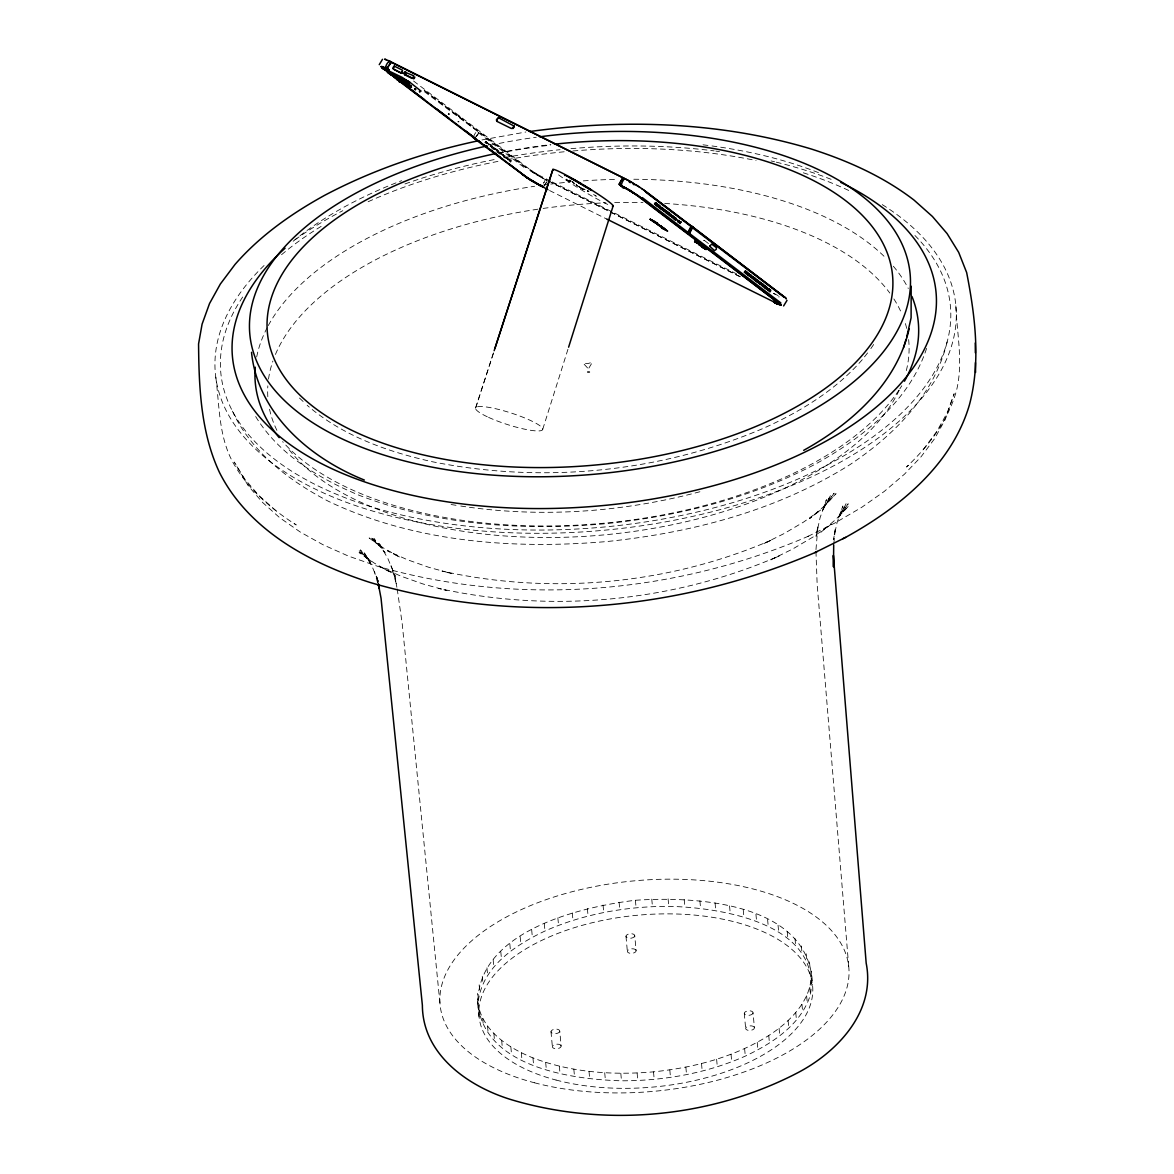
<?xml version="1.0" encoding="UTF-8"?>
<svg xmlns="http://www.w3.org/2000/svg" width="1174" height="1174" viewBox="0 0 1174 1174"><rect width="100%" height="100%" fill="white"/><g stroke="black" fill="none" stroke-linecap="round" stroke-linejoin="round"><path stroke-width="0.75" stroke-dasharray="5 3.75" d="M815.959 551.325L817.148 584.3L848.743 966.672M815.974 549.608L818.014 525.262L816.062 536.269L820.112 517.617L826.437 499.669L822.167 511.365L830.708 495.179L824.016 507.271L834.127 493.197L824.808 505.656L836.049 493.682L823.899 506.405L809.561 518.615L820.949 509.839L803.574 522.078L784.203 533.51L763.012 544.032L772.228 539.732C669.224 584.447 551.575 595.379 441.982 571.063L451.623 573.572L428.642 567.247L407.261 559.675L387.684 550.944L400.305 557.43L383.707 548.17L369.135 537.971L382.24 547.627L370.514 537.178L382.915 549.124L373.831 538.514L385.101 552.837L378.468 542.168L387.904 558.619L395.227 576.185L391.015 565.765L396.445 584.256L394.303 573.734L396.885 587.264M449.055 114.436L449.04 113.702L449.128 114.568M458.858 121.7L457.919 121.847M494.034 149.7L494.313 147.586L492.508 148.173M496.074 151.123L497.057 149.773L497.35 151.123M503.837 157.023L505.069 155.746L505.246 158.475M833.878 543.122L835.492 527.698L833.379 539.585L837.121 522.371L842.888 506.009L838.324 518.526L846.072 503.822L838.955 516.692L848.215 503.807L838.368 516.956L848.626 506.023L835.903 519.363L820.861 532.16L831.119 524.264L813.054 536.988L792.89 548.889L770.848 559.837L779.154 555.962C672.805 602.115 551.354 613.415 438.225 588.306L446.912 590.566L423.007 583.977L400.76 576.096L380.391 567.013L391.764 572.868L374.359 563.153L359.083 552.455L371.057 561.289L358.657 550.239L370.015 561.172L360.359 549.902L370.588 562.904L363.5 551.486L372.099 566.484L378.864 582.7L374.301 571.444L377.705 583.008M458.946 121.832L458.08 121.67M486.271 143.683L487.254 142.45L488.12 143.8M501.724 153.97L501.239 153.075L500.285 154.088M509.575 161.396L509.898 159.473L508.313 159.429M587.558 367.961L583.199 363.177L587.866 363.544L592.327 362.311L588.732 368.343L587.558 367.99L588.732 368.166M479.095 1016.919C464.904 935.076 574.82 907.546 635.398 900.267C696.387 896.129 810.368 902.336 812.555 985.294M478.317 1000.908C482.984 966.217 515.841 944.821 544.971 931.026C583.772 913.768 626.461 906.313 668.784 906.343C720.19 907.385 821.066 923.16 810.427 994.804C801.006 1024.873 772.331 1043.319 745.299 1056.116C706.499 1073.388 663.809 1080.843 621.486 1080.799C567.365 1079.361 474.898 1065.126 477.642 993.38M477.715 1001.862C481.487 1030.361 508.342 1048.015 532.952 1057.891C571.18 1072.566 613.004 1075.369 653.507 1071.847C693.775 1067.709 734.19 1057.187 768.75 1035.527C790.836 1021.263 813.494 998.678 811.175 970.238M484.701 142.377L486.388 141.555L485.757 143.375M494.518 149.714L495.487 148.584L495.839 149.832M510.044 161.513L511.394 160.574L510.631 162.276M947.11 341.942C934.445 395.066 893.385 435.906 849.169 465.153C776.425 510.719 691.369 532.879 606.62 541.566C512.759 549.52 414.51 542.271 328.412 501.283C288.775 480.577 250.576 451.594 231.792 409.799M486.74 143.8L487.489 142.509M502.325 155.511L503.529 154.572L503.426 156.054M508.063 159.987L508.283 158.211L506.566 158.563M542.77 429.185L568.612 347.181M475.793 407.539L493.784 351.98M475.499 408.244L493.814 351.921M926.594 348.385C909.454 401.097 862.861 437.608 816.179 463.686C750.934 498.275 678.088 516.413 604.918 523.78C522.43 530.986 437.242 525.277 359.391 495.384C318.227 478.2 276.859 453.413 254.01 413.732M495.369 149.597L495.267 148.423L494.239 148.893M503.162 155.511L503.044 154.337L501.856 154.865M507.799 159.033L507.696 157.859M457.552 115.316L460.208 117.106L457.64 115.345M485.229 142.377L486.388 141.555M506.346 158.563C506.111 155.394 507.285 157.874 504.791 157.389M493.051 148.173L493.755 147.44M498.818 152.4L498.965 151.123L497.497 151.05M499.522 153.999L500.403 152.209L499.39 152.679L499.963 153.97L500.535 152.327L498.657 152.576M500.828 154.088L501.958 153.383L502.002 154.675M508.606 159.987L509.311 159.253M778.949 297.125L778.934 296.362M487.548 143.8L487.665 142.7M491.026 146.75L492.831 146.559L491.583 147.997M544.619 185.433L547.113 181.324M473.474 136.991C476.629 127.496 482.441 131.752 474.78 137.989M477.642 131.4L423.168 90.75M474.971 138.077L478.948 132.398M545.382 179.505L543.635 183.188L545.382 179.505L547.201 180.502M547.04 180.341L543.533 178.668M543.665 186.695L546.115 182.674M566.294 179.079A10.273 0.954 31.2 0 0 567.497 180.106L570.725 181.897M873.661 344.496L870.007 349.852M485.816 142.802L485.845 141.276M509.78 160.706L510.851 160.427M491.598 146.765L492.2 146.251M494.239 148.76L492.816 149.039M496.734 151.094L496.954 149.714L495.311 148.614M504.497 156.993L504.35 155.438L503.455 157.081M507.153 158.578L507.74 158.064M509.164 160.53L509.252 159.048M510.705 161.704L510.793 160.222M923.366 449.378L936.999 431.151L947.286 412.558L954.139 393.745L945.217 419.588L934.592 438.694L921.091 456.745L904.406 474.237L884.139 491.524L861.657 507.373L835.228 522.841M864.49 356.867L868.907 351.261M578.782 186.622L582.774 189.308L583.537 188.809M488.868 145.253L489.22 143.874L488.252 143.874M862.274 359.67C835.727 390.208 800.404 411.619 763.848 428.114L763.1 428.437C659.568 472.623 542.109 483.908 431.856 461.646L431.107 461.47C386.686 451.491 342.03 435.481 307.148 405.294M908.324 465.271L906.533 467.017C928.546 446.091 947.756 421.128 956.238 391.544C963.649 362.957 956.781 333.431 955.783 304.521M488.648 144.197L491.202 145.224L490.805 146.765M490.204 145.385L490.6 144.872M448.688 113.761L448.174 114.436L448.938 113.673M496.044 149.788L497.292 149.846M703.373 240.641L704.371 240.45M490.145 146.647L490.776 145.062M491.686 147.807L492.141 146.046M276.022 510.778L258.867 495.487L244.882 479.183L234.242 462.042L248.169 485.713L262.565 502.443L279.573 517.602L300.265 532.042L323.041 544.751L348.385 556.065L377.485 566.264C518.38 606.826 673.612 594.176 807.947 536.401L809.106 535.814M807.947 536.401L836.563 522.181M498.422 150.976L497.703 152.576L498.363 150.771M493.051 149.039L493.711 147.234M699.909 491.745C621.472 512.656 538.617 518.233 458.33 505.656M481.971 139.941L525.864 132.002M458.33 116.153L459.151 116.167M585.166 189.63L583.052 189.087L584.226 189.029M451.095 504.526L456.525 505.363M550.709 181.119L536.988 174.192M552.308 181.97L736.685 273.938M548.449 180.972L608.822 211.115L551.633 182.718M610.451 211.922L742.628 277.886M773.637 293.368L778.538 295.804L773.563 293.485M610.377 212.039L742.555 278.003M549.549 190.526L606.753 219.068M543.606 178.551L541.478 177.582M542.887 178.184L540.466 177.025M587.528 190.599L588.908 191.333M587.44 190.76L588.82 191.494M539.57 176.526L540.539 176.907M537.971 174.677L533.407 171.932M538.47 175.895L539.629 176.408M536.782 174.911L538.543 175.777M537.692 175.278L534.742 173.517M582.95 188.999L578.87 186.475M582.862 189.161L579.839 187.297M535.183 173.062L536.092 173.605M534.669 173.635L529.269 170.025M533.539 172.945L423.007 89.459L528.183 169.452M593.574 194.488L596.289 196.234L595.174 195.5M579.751 187.444L580.837 188.133M534.258 172.549L531.719 170.773M578.694 186.769L576.126 185.008M294.16 523.531L296.215 524.925C270.328 508.489 246.32 487.724 231.792 460.267C218.305 433.822 219.465 403.416 215.473 374.741M578.004 186.094L576.302 184.714M532.526 171.404L530.09 169.584M576.214 184.861L577.109 185.492M704.503 240.523L708.876 243.854M413.571 81.021L530.061 169.628M478.112 132.501L524 167.383M496.954 149.714L495.267 148.423M574.908 184.113L572.31 181.809M574.013 182.968L572.486 181.515M573.837 183.261L572.795 182.058M299.487 398.045L303.318 401.669M378.043 582.157L377.045 577.256L378.043 582.509M397.208 588.952L402.212 623.673L440.162 1005.428M811.263 978.72L811.953 986.248M809.488 961.902L810.177 969.431M809.752 987.275L810.427 994.804M806.215 953.802L806.89 961.33M806.626 995.816L807.316 1003.344M801.372 946.009L802.062 953.537M801.959 1004.269L802.634 1011.797M795.018 938.613L795.708 946.141M795.767 1012.546L796.442 1020.074M787.226 931.657L787.915 939.185M788.106 1020.558L788.796 1028.086M778.054 925.244L778.744 932.758M779.081 1028.248L779.771 1035.776M767.591 919.403L768.28 926.932M768.75 1035.527L769.44 1043.055M755.939 914.208L756.628 921.737M757.23 1042.336L757.905 1049.864M753.048 1012.883A4.402 2.275 -5.2 0 1 746.297 1015.158A4.402 2.275 -5.2 0 1 746.635 1011.196A4.402 2.275 -5.2 0 1 753.048 1012.883L754.427 1027.94A4.402 2.275 -5.2 0 1 747.662 1030.214A4.402 2.275 -5.2 0 1 747.999 1026.252A4.402 2.275 -5.2 0 1 754.427 1027.94M743.23 909.703L743.905 917.232M744.272 1013.265L745.637 1028.321M744.61 1048.602L745.299 1056.116M729.553 905.932L730.243 913.46M731.035 1054.252L731.725 1061.78M715.069 902.938L715.744 910.466M716.624 1059.256L717.314 1066.784M699.895 900.737L700.57 908.265M701.509 1063.556L702.199 1071.084M684.193 899.357L684.868 906.886M685.865 1067.107L686.541 1074.636M668.094 898.829L668.784 906.343M669.811 1069.881L670.486 1077.409M651.775 899.123L652.465 906.651M653.507 1071.847L654.197 1079.361M635.398 900.267L636.088 907.781M634.752 935.825A4.402 2.275 -5.2 0 1 628.002 938.085A4.402 2.275 -5.2 0 1 628.339 934.122A4.402 2.275 -5.2 0 1 634.752 935.825L636.132 950.867A4.402 2.275 -5.2 0 1 629.367 953.141A4.402 2.275 -5.2 0 1 629.704 949.179A4.402 2.275 -5.2 0 1 636.132 950.867M625.977 936.206L627.342 951.263M637.115 1072.977L637.805 1080.506M619.094 902.219L619.784 909.747M620.811 1073.271L621.486 1080.799M603.04 904.993L603.73 912.521M604.713 1072.743L605.402 1080.271M587.382 908.544L588.071 916.072M589.01 1071.363L589.7 1078.891M572.281 912.844L572.971 920.372M573.837 1069.162L574.526 1076.69M557.87 917.848L558.56 925.376M559.778 1031.212A4.402 2.275 -5.2 0 1 553.027 1033.487A4.402 2.275 -5.2 0 1 553.35 1029.525A4.402 2.275 -5.2 0 1 559.778 1031.212L561.143 1046.269A4.402 2.275 -5.2 0 1 554.392 1048.529A4.402 2.275 -5.2 0 1 554.73 1044.566A4.402 2.275 -5.2 0 1 561.143 1046.269M559.352 1066.168L560.027 1073.696M544.296 923.512L544.971 931.026M550.988 1031.594L552.367 1046.65M545.675 1062.397L546.365 1069.925M531.675 929.764L532.365 937.292M532.952 1057.891L533.642 1065.42M520.155 936.573L520.83 944.101M521.315 1052.696L521.99 1060.225M509.824 943.852L510.514 951.38M510.851 1046.87L511.541 1054.384M500.784 951.542L501.474 959.07M501.68 1040.443L502.355 1047.971M493.139 959.554L493.828 967.082M493.872 1033.487L494.562 1041.015M486.946 967.831L487.636 975.359M487.533 1026.091L488.208 1033.619M482.265 976.284L482.954 983.812M482.69 1018.298L483.38 1025.827M479.153 984.825L479.843 992.353M479.418 1010.198L480.093 1017.726M607.78 204.437A35.264 2.612 31.2 0 1 556.843 173.576M882.232 204.614A371.82 191.509 -5.2 0 1 846.028 458.961A371.82 191.509 -5.2 0 1 359.405 506.889A371.82 191.509 -5.2 0 1 264.062 265.515M295.012 239.775A371.82 191.509 -5.2 0 1 342.808 210.689M404.986 183.936A371.82 191.509 -5.2 0 1 497.218 158.989M504.306 157.654A371.82 191.509 -5.2 0 1 560.071 149.7M570.96 148.672A371.82 191.509 -5.2 0 1 714.1 150.874M715.891 151.108A371.82 191.509 -5.2 0 1 719.471 151.578M771.069 160.926A371.82 191.509 -5.2 0 1 774.546 161.763M776.293 162.173A371.82 191.509 -5.2 0 1 831.544 179.49M914.928 235.49A366.317 188.662 -5.2 0 1 601.264 527.273A366.317 188.662 -5.2 0 1 243.928 295.202M281.54 254.714A366.317 188.662 -5.2 0 1 322.879 225.335M368.122 201.737A366.317 188.662 -5.2 0 1 498.495 161.293M507.227 159.649A366.317 188.662 -5.2 0 1 565.78 151.622M572.941 150.976A366.317 188.662 -5.2 0 1 756.085 160.53M803.324 172.798A366.317 188.662 -5.2 0 1 851.869 191.978M908.632 339.565A321.691 165.681 -5.2 0 1 905.873 372.29M899.196 390.194A321.691 165.681 -5.2 0 1 604.346 534.86A321.691 165.681 -5.2 0 1 286.97 446.854M276.903 430.359A321.691 165.681 -5.2 0 1 269.55 409.256M267.819 396.724A321.691 165.681 -5.2 0 1 267.833 385.85M268.523 379.099A321.691 165.681 -5.2 0 1 272.911 361.02M275.435 354.445A321.691 165.681 -5.2 0 1 539.688 208.928M543.136 208.429A321.691 165.681 -5.2 0 1 605.945 202.838M614.677 202.559A321.691 165.681 -5.2 0 1 642.941 202.544M664.704 203.44A321.691 165.681 -5.2 0 1 889.789 293.045M893.869 298.944A321.691 165.681 -5.2 0 1 901.97 314.162M905.389 323.554A321.691 165.681 -5.2 0 1 906.812 328.852M901.764 385.791A332.873 171.448 -5.2 0 1 899.842 388.814M898.932 390.208A332.873 171.448 -5.2 0 1 597.522 523.765A332.873 171.448 -5.2 0 1 282.611 441.644M256.68 356.984A332.873 171.448 -5.2 0 1 267.496 327.062M268.303 325.521A332.873 171.448 -5.2 0 1 534.625 186.27M543.577 184.993A332.873 171.448 -5.2 0 1 548.962 184.289M550.767 184.069A332.873 171.448 -5.2 0 1 568.803 182.102M583.273 180.884A332.873 171.448 -5.2 0 1 617.627 179.329M633.799 179.24A332.873 171.448 -5.2 0 1 886.076 258.309M893.326 266.234A332.873 171.448 -5.2 0 1 908.309 288.51M293.148 241.242A353.271 181.955 -5.2 0 1 401.625 180.693M498.671 153.236A353.271 181.955 -5.2 0 1 550.635 145.136M703.006 144.828A353.271 181.955 -5.2 0 1 710.197 145.723M712.002 145.958A353.271 181.955 -5.2 0 1 819.423 173.018M490.527 145.194A331.523 170.744 -5.2 0 1 536.254 137.255M498.158 153.046A313.884 161.66 -5.2 0 1 550.855 144.593M567.336 180.414A10.273 0.954 31.2 0 1 566.117 179.373M570.902 181.603A10.273 0.954 31.2 0 1 567.497 180.106M569.874 179.96A10.273 0.954 31.2 0 1 571.078 181.001M587.396 372.07L589.774 372.026L587.455 371.953M588.732 191.641L587.352 190.907L588.732 191.641M570.902 181.31L569.698 180.268L570.902 181.31M488.575 417.372A35.264 6.061 17.8 0 0 542.476 429.889A35.264 6.061 17.8 0 0 496.353 408.89A35.264 6.061 17.8 0 0 488.575 417.372M556.065 1080.051A167.486 86.26 -5.2 0 0 812.643 993.776A167.486 86.26 -5.2 0 0 568.759 929.485A167.486 86.26 -5.2 0 0 556.065 1080.051M534.478 1082.78A205.215 105.689 -5.2 0 0 848.846 977.061A205.215 105.689 -5.2 0 0 550.034 898.301A205.215 105.689 -5.2 0 0 534.478 1082.78"/><path stroke-width="1.5" d="M664.249 228.402L662.121 227.8L665.981 230.016L659.421 225.305L663.662 227.961M654.476 203.88L655.87 202.794L654.666 204.305M656.031 205.068C657.866 201.59 657.748 206.932 656.222 205.494M657.587 206.242L658.981 205.157L657.778 206.668M659.157 207.431C661.079 203.953 660.786 209.295 659.333 207.857M660.713 208.62L662.107 207.519L660.889 209.045M662.253 209.794C664.191 206.301 663.882 211.658 662.444 210.219M663.809 210.968C664.895 207.284 665.893 212.846 663.809 210.968C666.098 213.375 665.276 207.387 664.132 211.232M665.365 212.156C667.316 208.678 666.993 214.006 665.555 212.582M666.92 213.345L668.314 212.259L667.111 213.771M668.49 214.534C669.752 210.938 670.985 215.664 668.666 214.959M744.316 272.163L745.666 271.003L744.507 272.588M745.872 273.351L747.163 272.119L746.062 273.777M747.427 274.54L748.821 273.439L747.765 275.054M748.997 275.714L750.391 274.628L749.173 276.139M750.553 276.903C751.976 273.395 752.695 277.798 750.876 277.416M752.094 278.077C754.06 274.555 753.781 279.999 752.285 278.502M753.649 279.251L755.043 278.165L753.84 279.676M755.205 280.439C757.098 276.917 756.936 282.362 755.396 280.865M756.76 281.628L758.052 280.395L756.951 282.053M758.331 282.817C760.209 279.295 760.062 284.724 758.507 283.242M759.886 283.991L761.28 282.905L760.062 284.416M761.442 285.179L762.836 284.093L761.633 285.605M762.997 286.353L764.391 285.267L763.188 286.794M764.538 287.542L765.932 286.441L764.729 287.968M766.094 288.716C768.016 285.209 767.752 290.638 766.284 289.142M767.649 289.905L769.043 288.819L767.84 290.33M769.205 291.079C771.127 287.571 770.863 293.001 769.396 291.504M660.991 226.024L660.287 225.819L662.341 227.228L657.631 224.41L660.595 226.406M392.732 68.195L392.703 67.989M403.944 73.786L403.915 73.595M404.942 74.593L405.514 73.243M414.407 78.174L414.848 77.029M670.046 215.708C671.19 212.142 672.643 216.676 670.222 216.133M473.474 136.991L473.46 137.93L474.971 138.077M528.858 178.83L529.709 179.373A14.836 1.379 31.2 0 0 532.424 181.016L537.134 183.702A14.103 1.306 31.2 0 0 539.277 184.832L542.124 185.962M833.701 544.839L833.481 566.881L833.364 555.375L866.177 963.15C876.053 1012.692 835.639 1053.944 794.71 1074.298L794.24 1074.562C709.272 1117.531 607.266 1126.952 515.709 1100.977L515.21 1100.816C471.009 1088.518 422.537 1056.028 422.376 1005.252L381.051 598.285L378.38 584.27M529.445 131.561C623.467 118.721 720.792 121.67 812.041 149.23L812.393 149.362C848.553 161.014 883.729 176.819 913.988 200.064L932.42 216.471L947.095 233.582L958.688 252.366L966.657 272.559C975.095 315.791 980.95 361.709 969.431 404.81C951.659 465.506 898.814 508.004 845.588 537.384L842.903 538.719M410.152 86.773L401.376 81.109L411.384 87.434L401.126 81.109L406.512 83.618M498.334 117.855L496.367 119.997L497.16 121.494L511.365 128.494L512.965 127.966L513.83 125.926M387.009 68.268L391.368 62.017L387.024 68.18L388.946 70.22L383.062 67.799L383.443 68.664A13.384 1.247 31.2 0 0 384.338 69.457L385.189 70.117L384.485 69.222A13.384 1.247 31.2 0 1 383.59 68.43L383.663 67.608M622.954 177.744L619.065 184.45L627.268 189.337M906.754 336.894L911.097 317.831L911.185 286.207M540.099 185.243L541.361 186.431L527.962 178.257M700.276 244.588L694.612 241.389L699.176 243.62L697.708 242.475M702.081 247.2L705.647 249.02M639.126 196.293A14.631 1.365 31.2 0 0 638.23 195.662L628.442 189.777M803.676 450.332C851.179 423.99 896.789 383.737 909.19 328.632M903.584 347.592L905.99 339.447M496.705 120.262L497.086 119.381M568.612 347.181L613.151 205.861M624.289 179.138C625.14 177.479 616.262 188.559 626.153 188.412L625.199 187.913M494.9 348.517L552.793 169.672M494.151 350.718L552.939 169.394M672.276 217.41C675.021 214.695 669.694 216.031 672.409 217.586M674.478 217.968C674.067 214.754 672.482 220.037 674.272 218.276M675.035 219.773C678.675 219.127 674.052 217.102 675.388 219.773C678.088 217.293 673.04 218.129 675.343 219.92M677.589 220.33C676.224 219.787 677.559 220.066 677.383 220.639M679.144 221.504C678.968 217.894 676.576 224.263 679.511 221.548C679.056 218.643 677.471 223.339 678.939 221.813M680.039 223.309C682.74 220.741 677.501 221.901 680.172 223.5M387.171 68.268C384.94 71.042 385.057 63.499 389.709 61.195L625.991 179.167M621.339 186.211L619.226 184.01L622.822 177.817M406.365 83.853L404.678 83.061L411.34 87.39L401.244 81.299L411.37 87.316M621.046 186.02L622.807 186.387A15.115 1.409 31.2 0 1 625.478 187.796L638.098 195.897A14.631 1.365 31.2 0 1 640.079 197.335L686.012 232.247L688.052 232.672L691.457 226.039L783.63 296.362M513.933 127.247L514.168 126.19M405.588 73.845L405.338 75.092M691.574 226.92L645.671 192.037M691.281 226.244L687.891 232.555L686.012 232.247L689.299 233.743L692.689 226.993L689.211 233.538M620.929 184.421C618.874 186.578 619.784 183.995 621.927 185.932M385.542 66.947L385.571 68.048M474.78 137.989L474.766 138.914L529.562 179.593A14.836 1.379 31.2 0 0 532.277 181.251L541.361 186.035L539.57 185.287M692.821 228.02L784.232 297.345M381.271 66.683L386.393 68.708L385.674 67.799M379.246 64.673L382.504 59.302M474.824 138.62L473.504 137.461M474.912 139.016C471.214 135.685 478.669 141.32 475.059 138.781L393.877 77.102M540.407 185.419L547.92 189.718M542.887 187.194L540.612 185.228M650.425 219.23L651.761 220.125L650.176 219.259M651.115 219.978L657.675 223.412L651.115 219.978L657.293 223.926L656.457 223.119M652.406 220.859L657.308 223.896L652.876 221.314M655.224 222.268L656.427 223.177L653.595 221.769M655.503 221.842L650.132 219.318M661.256 226.949L658.159 224.586M663.354 228.108L667.639 231.073L661.74 228.05M661.696 228.108C663.222 227.844 663.09 228.475 665.937 229.957M687.362 232.613L689.226 233.787M775.765 302.701L773.387 301.41L775.691 302.525A11.843 1.101 31.2 0 0 777.144 303.2L779.213 303.831L777.98 302.202M774.913 302.995L773.681 301.527M606.753 219.068L777.188 303.567M787.006 300.383L783.616 305.944M402.418 70.147L394.493 66.228L393.422 66.698M388.932 61.679L389.709 61.195M403.196 72.583L402.462 73.36M513.698 127.658L512.862 128.597M405.852 81.153L403.02 79.216M775.06 302.76L777.144 303.2M406.38 81.49C402.887 78.966 412.632 85.335 407.129 82.811M419.412 91.249L419.822 92.232M622.088 186.035L621.178 185.785M497.35 118.97L498.436 118.134M406.087 80.419L405.338 79.715L405.793 80.434M403.196 78.907L409.814 82.444L406.806 80.918M701.729 246.481L702.566 246.789L698.633 244.5M699.66 244.735L703.828 246.878M401.567 72.436L402.139 71.775L401.42 72.539M404.737 72.113L413.468 75.65L413.453 77.778L412.03 78.394L404.531 74.652L405.617 71.952M412.793 78.042L413.351 77.367L411.795 78.144M413.835 78.849L404.957 74.417M662.195 227.727L663.251 228.725M564.606 175.498L565.076 175.425M478.537 140.733C425.003 152.033 372.716 169.878 324.317 195.5L323.98 195.691C291.035 213.888 259.836 235.959 234.991 264.473L220.345 284.02L209.53 303.538L202.089 324.141L198.567 343.938C198.934 387.303 200.769 432.663 219.523 472.55C248.888 530.633 310.552 563.373 370.089 582.48L372.921 583.302C517.587 624.95 676.972 611.947 814.873 552.631L817.236 551.457M814.873 552.631L845.588 537.384M398.646 77.91L408.772 83.912L397.81 77.719M411.472 86.92L410.049 85.423M393.818 66.302L394.669 66.272M405.03 71.907L405.544 71.805M386.393 68.708L385.718 67.828L389.078 69.985L387.361 68.65M394.405 66.346L393.07 68.826L400.818 72.803M698.912 243.987L699.924 245.469M673.832 218.584C672.673 215.649 676.899 218.32 673.48 218.584M679.863 223.339L680.964 221.725L679.408 223.001M385.688 69.413L402.051 77.308L408.948 81.916M658.365 225.085L662.503 227.565M698.545 244.148L699.205 244.427M409.212 83.222L407.906 82.796M702.8 246.349L700.364 244.764M498.319 117.855L499.155 118.178M702.492 247.054L702.639 246.379M671.924 217.41C675.197 217.454 671.513 214.006 672.1 217.469M773.534 301.762L778.421 303.963L779.184 303.347M780.578 305.167L775.735 303.141L776.586 303.817M384.588 59.258L385.366 59.331M399.586 77.102L403.9 80.214M405.661 81.549L404.032 80.742M383.516 67.843L385.219 68.165M384.896 59.316L386.334 59.683M399.615 77.836L398.764 77.704L408.86 83.809L402.227 79.406L404.428 80.434M405.397 79.891L409.579 82.415M385.864 68.151A15.115 1.409 31.2 0 0 383.722 67.153L381.139 66.757L390.986 74.901M382.959 66.83L382.166 66.566A13.237 1.233 31.2 0 0 381.271 66.522L382.431 67.989A14.631 1.365 31.2 0 0 383.898 69.178M384.353 68.107L388.594 70.102M420.013 90.838L421.04 91.117L409.168 81.74M704.987 248.007L702.008 246.276M399.791 77.557L398.969 77.337L404.194 81.182M699.807 244.779L701.392 245.762M702.257 247.259L706.19 249.548L704.62 248.316M385.732 59.595L388.227 60.52M699.044 244.456L700.071 244.94M405.514 79.935L408.713 81.769M406.644 84.132L408.317 84.954L407.055 83.941M699.058 243.267L697.532 242.475M696.564 242.857L697.371 243.326M389.21 72.274L392.439 73.933M403.078 80.859L402.036 80.903M406.908 84.176L408.317 84.954L407.319 84.117M566.367 176.056L567.336 176.291M364.366 480.049C310.141 458.33 257.693 413.85 251.53 352.332M567.247 176.438L568.099 176.643M392.644 74.857L391.5 74.388L398.309 78.438L388.183 72.421L395.139 76.266L391.705 74.123L392.908 75.121M699.396 244.119L694.817 241.037L696.637 241.815M385.747 68.694L386.481 69.046M775.544 302.76L776.293 303.112M400.613 72.583L401.963 72.509L402.55 70.66M389.885 72.186L392.615 73.624M397.326 77.513L396.078 76.882M410.504 86.186L408.537 85.174M410.313 86.494L402.623 81.842M699.264 243.634L700.203 244.119M388.154 60.637L389.005 60.901M776.469 303.2L776.88 303.406A14.103 1.306 31.2 0 0 778.567 304.198L780.725 304.932A14.836 1.379 31.2 0 0 781.15 304.858M388.932 61.019L389.959 61.371M775.867 302.907L776.88 303.42M389.563 61.415L625.272 178.976M499.067 118.031L513.845 125.941M401.449 73.346L394.126 69.501M395.887 77.191L398.456 78.232L395.55 75.84M688.536 233.846L687.45 233.01L781.033 304.991L780.299 303.684M568.979 177.054L591.535 190.452L590.727 189.792M568.891 177.201L569.816 177.67M775.06 302.76L776.733 303.582M662.268 227.374L663.486 227.991M625.918 179.284L627.268 179.827A17.713 1.644 31.2 0 1 628.912 180.708L631.509 182.161M538.558 184.171L538.206 184.01A11.843 1.101 31.2 0 1 536.357 183.027L532.057 180.561M629.367 182.205L630.394 182.674M622.66 186.622L627.4 189.102M705.325 248.301L706.631 248.829L706.073 248.316M401.053 77.748L402.433 78.482M400.862 78.056L402.256 78.775M626.373 179.519L627.195 179.945A17.713 1.644 31.2 0 1 628.838 180.825L632.404 182.674M570.799 178.169L572.002 178.786M404.854 82.18L401.846 81.197M572.09 178.639L576.83 181.222M413.38 75.606L413.63 75.84M697.62 243.488L697.371 243.356M704.899 249.02L704.635 248.873M704.341 248.154L705.809 249.123M404.311 81.49L405.808 82.312M402.051 79.436L405.573 81.534L404.179 80.39M404.986 81.652L406.468 82.474M393.73 75.62L395.139 76.266L394.126 75.444M406.233 83.457L404.825 82.811L406.365 83.97M398.03 79.245L400.818 81.153L397.311 79.142M574.878 180.326L581.335 183.775M691.383 225.995L784.247 296.846A16.084 1.497 31.2 0 1 785.626 298.049L786.11 298.607M395.344 76.501L392.219 74.637M577.461 181.765L579.149 182.718M634.547 193.431L626.652 188.765L635.868 194.635A13.384 1.247 31.2 0 1 637.614 195.867L778.876 303.376M701.436 245.395L700.555 244.75M403.9 80.977L405.588 81.754L404.311 80.786M399.982 82.077L398.911 81.417L399.982 82.107M628.457 189.718L629.352 190.232M632.346 182.792L636.924 185.551M633.256 184.289L634.209 184.788M628.163 189.308L629.734 190.232M393.319 74.931C373.449 64.35 411.927 88.461 393.598 75.107M407.774 84.748L406.189 83.809M703.93 247.905L702.83 247.186M540.304 185.345L541.508 185.8M633.168 183.276L634.151 183.863M583.346 185.14L588.746 188.442M696.798 242.475L698.545 243.634M404.384 80.889L402.242 79.494L403.357 80.639M392.938 74.872L393.73 75.356M406.233 83.354L407.04 83.838M532.057 180.576L527.698 177.846M393.231 74.388L394.802 75.356M700.878 245.425L701.362 245.821M636.117 184.89L637.849 186.123M631.979 192.125L632.83 192.668M394.2 74.564L394.978 75.063M392.82 75.43L388.359 72.142M701.274 244.764L702.61 245.674M696.71 241.991L695.551 241.213M406.718 81.065L409.154 82.972M407.202 83.545L408.728 84.513M637.922 186.006L639.595 187.253M638.773 186.563L640.373 187.752M408.17 83.736L408.919 84.22M405.412 83.31L402.799 81.534M522.298 174.368L528.447 178.639M588.834 188.295L590.214 189.425M526.304 177.186L527.097 177.714M634.532 193.446L636 194.4A13.384 1.247 31.2 0 1 637.761 195.632L638.289 196.014M527.698 177.846L524.396 175.572M387.89 72.098L527.552 178.066M395.726 75.532L398.573 77.704M391.47 74.153L388.843 72.216M397.384 79.891L400.539 81.608L397.179 79.744M705.031 248.521L706.44 249.137L705.471 248.33M641.121 188.089L692.557 227.14M404.707 80.713L405.69 81.461M641.811 188.72L642.648 189.293M589.686 188.853L591.623 190.305M525.526 176.702L524.587 176.056M643.425 189.674L692.616 227.022M698.369 243.502L697.444 242.886M410.225 85.115L411.208 85.863M524.03 175.322L509.061 163.934M642.295 197.614L780.857 302.936M775.735 300.089L780.299 303.684M769.792 295.965L772.697 298.181M411.531 89.796L424.621 99.761M436.273 108.61L449.378 118.574M465.388 130.74L474.12 137.387M478.493 140.704L481.399 142.92M484.319 145.121L487.225 147.337M490.145 149.553L500.329 157.301M382.093 67.681L384.999 69.897M383.751 69.398L381.711 67.681M777.071 301.498L777.98 302.217M496.969 121.333L496.719 120.966M786.242 298.842L785.699 297.932A16.084 1.497 31.2 0 0 784.305 296.728M378.189 584.652L379.363 588.673L378.366 583.786M975.242 342.999L975.359 352.831M975.433 362.649L975.565 372.437M553.115 170.259A35.264 2.612 31.2 0 1 584.197 185.448A35.264 2.612 31.2 0 1 612.373 206.154M911.963 296.494A332.873 171.448 -5.2 0 1 904.45 381.212M279.163 437.638A332.873 171.448 -5.2 0 1 255.257 367.183M840.863 182.44A353.271 181.955 -5.2 0 1 846.836 428.671A353.271 181.955 -5.2 0 1 373.171 484.745A353.271 181.955 -5.2 0 1 285.062 248.228M539.688 136.8A331.523 170.744 -5.2 0 1 890.758 341.649A331.523 170.744 -5.2 0 1 339.037 437.418A331.523 170.744 -5.2 0 1 487.195 145.914M554.422 144.197A313.884 161.66 -5.2 0 1 870.697 344.701A313.884 161.66 -5.2 0 1 346.99 427.894A313.884 161.66 -5.2 0 1 496.426 153.398M639.801 196.792A14.631 1.365 31.2 0 1 640.212 197.1M628.824 189.689A13.237 1.233 31.2 0 1 632.595 191.949M656.266 203.234C655.121 206.947 654.226 201.341 656.266 203.234M657.513 204.261L656.53 205.611L657.513 204.261M668.71 212.699C667.566 216.412 666.685 210.792 668.71 212.699M659.377 205.597C658.291 209.28 657.279 203.733 659.377 205.597M662.488 207.974C661.402 211.658 660.39 206.11 662.488 207.974M750.773 275.068C749.775 278.693 748.616 273.248 750.773 275.068M763.232 284.534C762.219 288.158 761.06 282.714 763.232 284.534M764.773 285.708C763.775 289.332 762.63 283.888 764.773 285.708M766.329 286.896C765.331 290.521 764.171 285.062 766.329 286.896M769.44 289.259C768.442 292.884 767.282 287.425 769.44 289.259M709.654 246.173L714.511 250.62L716.345 249.27L716.331 247.626L711.723 244.119L709.654 246.173M746.106 271.634C744.742 275.186 744.301 269.374 746.106 271.634M747.662 272.808C746.356 276.345 745.784 270.607 747.662 272.808M749.217 273.997C747.867 277.475 747.412 271.796 749.217 273.997M753.576 277.387C752.475 280.63 752.123 275.831 753.576 277.387M755.44 278.722C754.119 282.2 753.635 276.506 755.44 278.722M756.687 279.75C755.586 282.993 755.234 278.194 756.687 279.75M758.551 281.085C757.289 284.548 756.658 278.898 758.551 281.085M759.813 282.127C758.712 285.37 758.345 280.571 759.813 282.127M761.677 283.462C760.356 286.94 759.857 281.246 761.677 283.462M659.509 207.123C659.876 209.882 661.417 204.276 659.509 207.123M662.62 209.486C662.987 212.245 664.513 206.624 662.62 209.486M665.731 211.848C666.084 214.607 667.624 208.987 665.731 211.848M766.461 288.408C766.813 291.167 768.354 285.546 766.461 288.408M769.572 290.77C769.924 293.529 771.465 287.909 769.572 290.77M406.952 81.784L408.42 82.928L406.938 81.813M414.569 89.195L415.361 89.679L414.569 89.195M414.892 88.725L415.64 89.195L414.892 88.725M696.05 242.475L694.847 241.624L696.05 242.475"/></g></svg>
